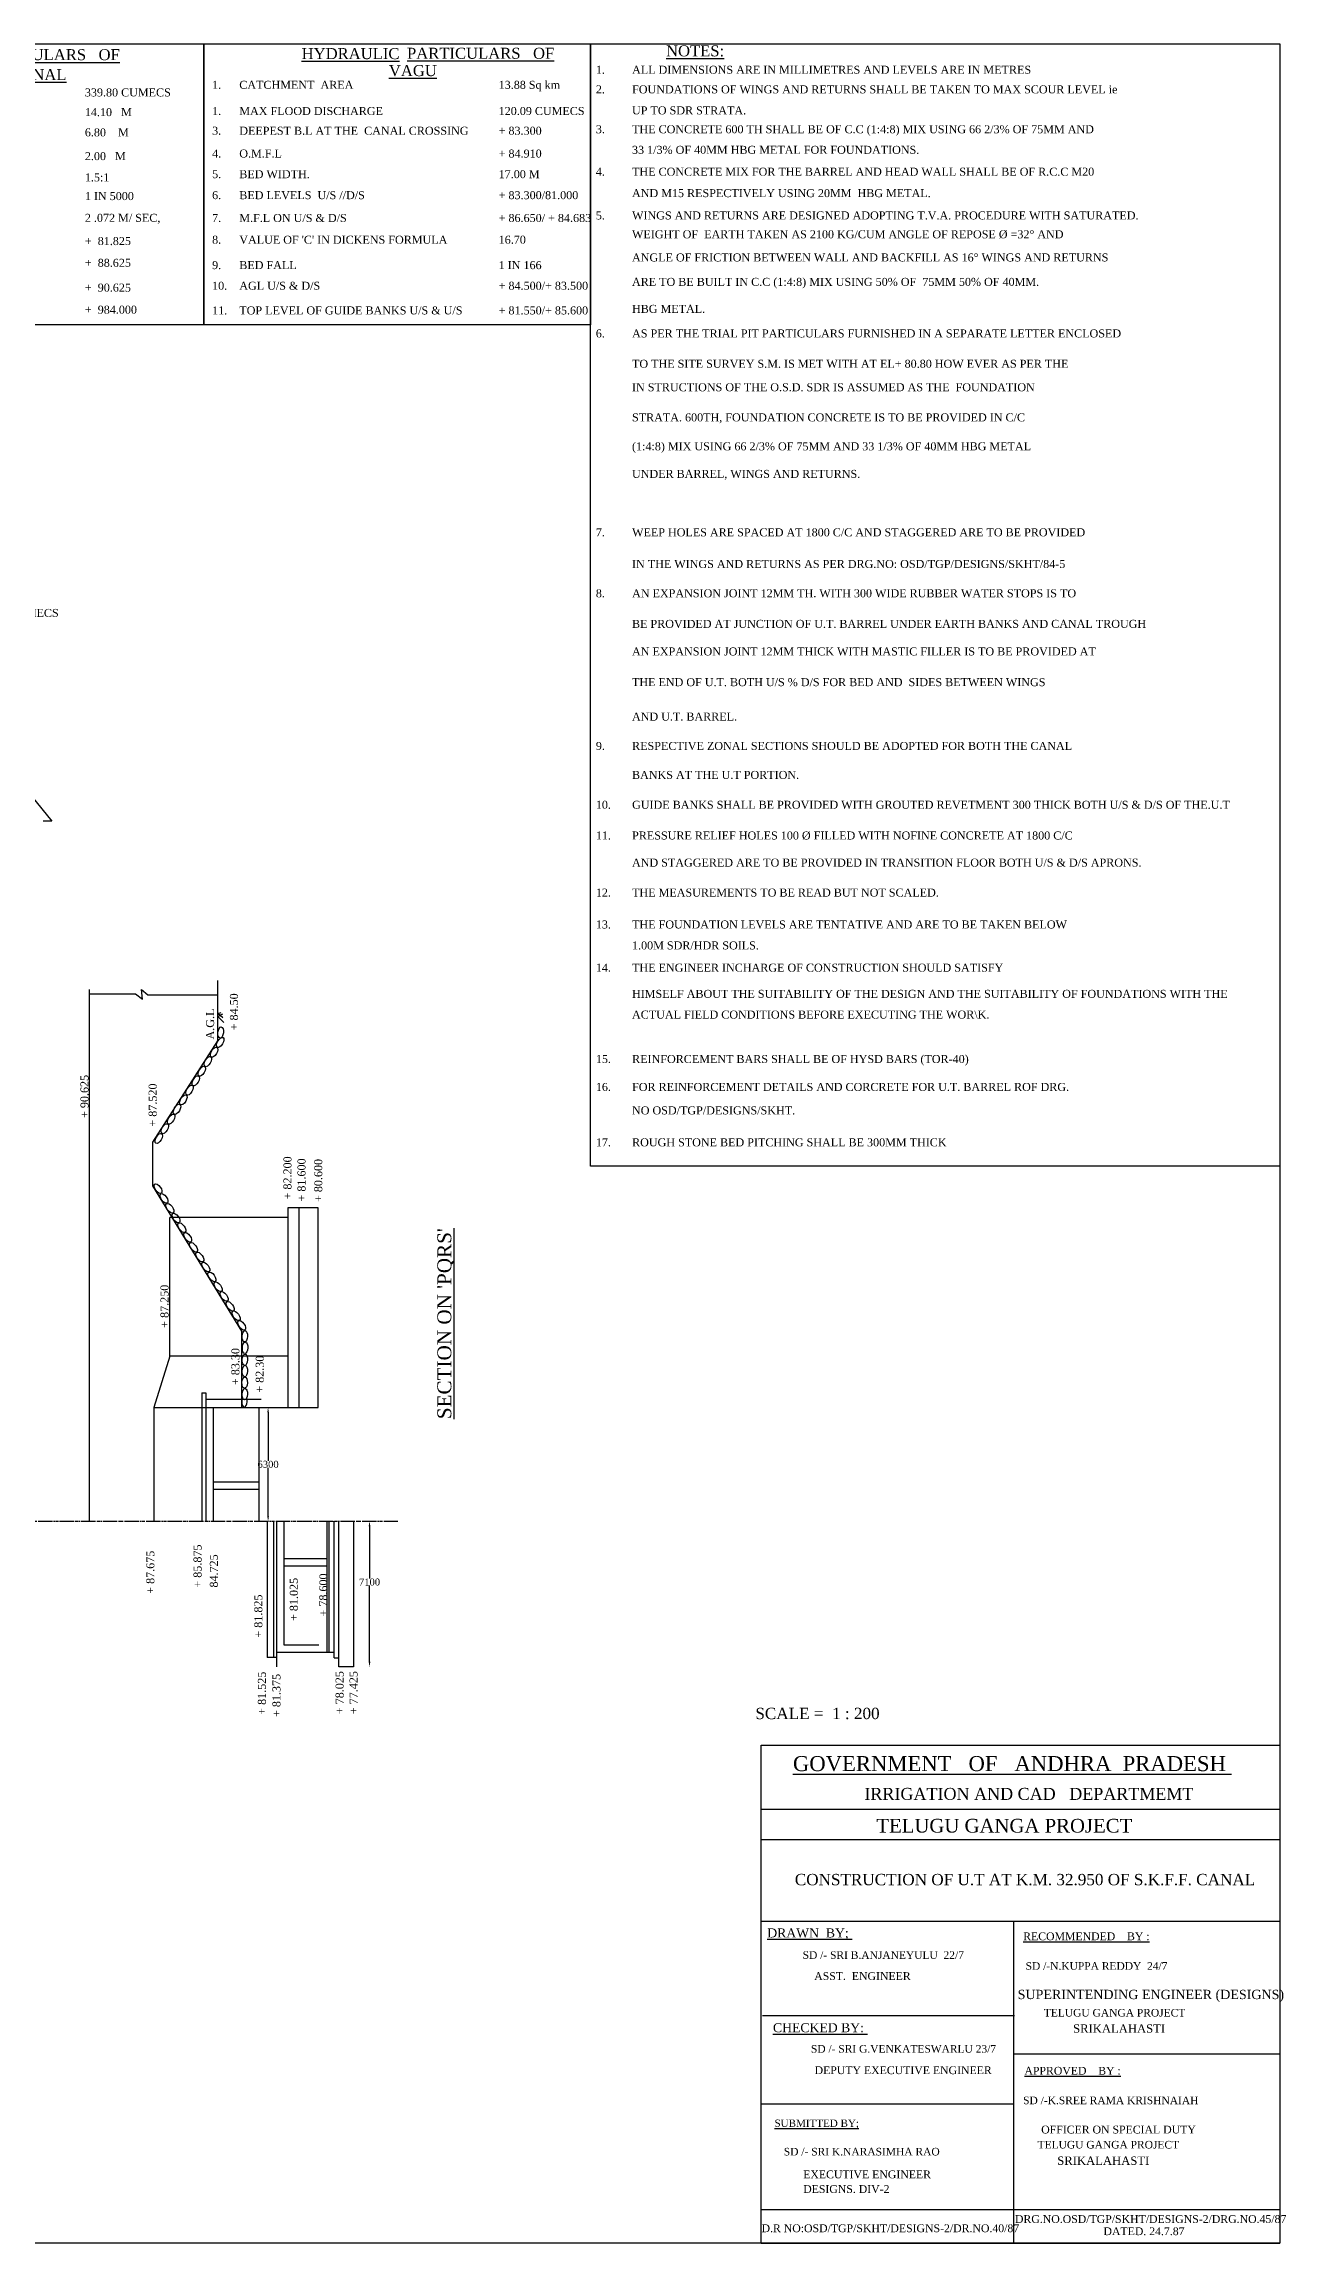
# Model space of a CAD drawing. Header units: millimetres. Extents: x 7935 to 194228, y 6997 to 116944.
# Drawn here: x 132120 to 194228, y 6997 to 116944 of the extents above; entities that cross this region are included whole.
import ezdxf

# ---------------------------------------------------------------- set-up
doc = ezdxf.new("R2010")
doc.units = ezdxf.units.MM
doc.header["$MEASUREMENT"] = 0
doc.linetypes.add('ACAD_ISO06W100', pattern=[36, 24, -3, 0, -3, 0, -3, 0, -3])
for name, color, linetype in [('DIM', 5, 'Continuous'), ('DWG.LINE', 10, 'Continuous'), ('HATCH', 2, 'Continuous'), ('TEXT', 7, 'Continuous')]:
    doc.layers.add(name, color=color, linetype=linetype)
doc.layers.add('DO LINE', color=3, linetype='Continuous', plot=False)
doc.layers.add('TITLE', color=7, linetype='Continuous', lineweight=30)
doc.styles.get("Standard").update_dxf_attribs({"font": 'TIMES.TTF', "height": 350})
doc.dimstyles.get("Standard").update_dxf_attribs({"dimtxt": 350, "dimasz": 250, "dimexe": 0.18, "dimexo": 0.0625, "dimgap": 0.09, "dimtad": 0, "dimtih": 1, "dimtoh": 1, "dimdec": 0, "dimzin": 0, "dimdsep": 46, "dimtxsty": 'Standard', "dimcen": 300, "dimclrd": 5, "dimclre": 5, "dimclrt": 4, "dimadec": 0, "dimazin": 0, "dimtfac": 1, "dimtdec": 0, "dimtofl": 0, "dimtmove": 0, "dimatfit": 3, "dimfxl": 5, "dimfxlon": 1, "dimtolj": 1, "dimtzin": 0, "dimarcsym": 0})

# ---------------------------------------------------------------- blocks, each defined once
blk = doc.blocks.new('*D78')
at = {"layer": 'Defpoints', "color": 0, "ltscale": 0.2}
for p in [(147593, 43083), (148399, 43083), (147593, 35807)]:
    blk.add_point(p, dxfattribs=at)
at = {"layer": 'DIM', "color": 5, "lineweight": -2, "ltscale": 0.2}
for p, q in [((148394, 43083), (148399, 43083)), ((148399, 42833), (148399, 40222)), ((148399, 36057), (148399, 39865)), ((148394, 35807), (148399, 35807))]:
    blk.add_line(p, q, dxfattribs=at)
at = {"layer": 'DIM', "color": 5, "ltscale": 0.2}
for points in [[(148357, 42833), (148441, 42833), (148399, 43083)], [(148357, 36057), (148441, 36057), (148399, 35807)]]:
    blk.add_solid(points, dxfattribs=at)
at = {"layer": 'DIM', "color": 4, "ltscale": 0.2, "insert": (148399, 40043), "char_height": 350, "attachment_point": 5}
blk.add_mtext('\\A1;7100', dxfattribs=at)
blk = doc.blocks.new('*D79')
at = {"layer": 'Defpoints', "color": 0, "ltscale": 0.2}
for p in [(143327, 48772), (143344, 48772), (143273, 43083)]:
    blk.add_point(p, dxfattribs=at)
at = {"layer": 'DIM', "color": 5, "lineweight": -2, "ltscale": 0.2}
for p, q in [((143332, 48772), (143327, 48772)), ((143327, 48522), (143327, 46106)), ((143327, 43333), (143327, 45749)), ((143322, 43083), (143328, 43083))]:
    blk.add_line(p, q, dxfattribs=at)
at = {"layer": 'DIM', "color": 5, "ltscale": 0.2}
for points in [[(143286, 48522), (143369, 48522), (143327, 48772)], [(143286, 43333), (143369, 43333), (143327, 43083)]]:
    blk.add_solid(points, dxfattribs=at)
at = {"layer": 'DIM', "color": 4, "ltscale": 0.2, "insert": (143327, 45928), "char_height": 350, "attachment_point": 5}
blk.add_mtext('\\A1;6300', dxfattribs=at)

msp = doc.modelspace()

# ---------------------------------------------------------------- linework, layer by layer
at = {"layer": 'DO LINE', "ltscale": 0.2}
for p, q in [((145828.7, 58745.9), (144309.2, 58745.9)), ((144309.2, 58745.9), (144309.2, 48772.4)), ((144875.6, 48772.4), (144875.6, 58745.9)), ((145828.7, 48772.4), (145828.7, 58745.9))]:
    msp.add_line(p, q, dxfattribs=at)
for points in [[(144309.2, 58273.3), (138410.4, 58273.3)], [(138410.4, 51345), (138410.4, 58273.3)], [(144309.2, 51345), (142068.2, 51345)], [(140007.7, 49496), (140007.7, 43082.6)], [(140007.7, 49496), (140213.8, 49496)], [(140213.8, 49496), (140213.8, 43082.6)], [(140213.8, 49187), (142978.8, 49187)]]:
    msp.add_lwpolyline(points, dxfattribs=at)
at = {"layer": 'DO LINE', "linetype": 'ACAD_ISO06W100', "ltscale": 30}
msp.add_lwpolyline([(10829.3, 43082.6), (149818.5, 43082.6)], dxfattribs=at)
at = {"layer": 'DWG.LINE', "ltscale": 0.2}
for p, q in [((143273.5, 43082.6), (143273.5, 36271.5)), ((143593.4, 43082.6), (143593.4, 36271.5)), ((143753.4, 43082.6), (143753.4, 35806.8)), ((144113.3, 43082.6), (144113.3, 36911.6)), ((146288.7, 36527.3), (146288.7, 43082.6)), ((146387.3, 36527.3), (146387.3, 43082.6)), ((146634, 36248.6), (146634, 43082.6)), ((146860, 35806.8), (146860, 43082.6)), ((147592.7, 43082.6), (147592.7, 35806.8)), ((147592.7, 35806.8), (146860, 35806.8))]:
    msp.add_line(p, q, dxfattribs=at)
for points in [[(122801.3, 116944), (140108.2, 116944), (140108.2, 102903.4), (122801.3, 102903.4)], [(140108.2, 116944), (159444.7, 116944), (159444.7, 102903.4), (140108.2, 102903.4)]]:
    msp.add_lwpolyline(points, close=True, dxfattribs=at)
for points in [[(134391.2, 43082.6), (134391.2, 69677.4)], [(134391.2, 69448.4), (136697.7, 69448.4), (137053.6, 69194.5), (136990.1, 69664.2), (137307.8, 69410.3), (140809.3, 69410.3)], [(142019.3, 48772.4), (142019.3, 52582.3), (137561.2, 59848.4), (137561.2, 62035.5), (140809.3, 67101.8), (140809.3, 70112.2)], [(142068.2, 51345), (138410.4, 51345), (137611.5, 48772.4)], [(137611.5, 48772.4), (145828.7, 48772.4)], [(137611.5, 48772.4), (137611.5, 43082.6)], [(140574.4, 48772.4), (140574.4, 43082.6)], [(142867, 48772.4), (142867, 43082.6)], [(140574.4, 45053.8), (142867, 45053.8)], [(140574.4, 44693.6), (142867, 44693.6)], [(144113.3, 41222.9), (146288.7, 41222.9)], [(144113.3, 40857.5), (146288.7, 40857.5)], [(146634, 36527.3), (143753.4, 36527.3)], [(144113.3, 36911.6), (145861.7, 36911.6)], [(143753.4, 36271.5), (143273.5, 36271.5)], [(146634, 36248.6), (146860, 36248.6)]]:
    msp.add_lwpolyline(points, dxfattribs=at)
at = {"layer": 'HATCH', "ltscale": 0.2}
for points in [[(141065.9, 68250.9), (140809.3, 68476.2), (140983.4, 68526.9)], [(141119.9, 68022.5), (140809.3, 68320.7), (141059.6, 68450.8)]]:
    msp.add_lwpolyline(points, dxfattribs=at)
for centre, major_axis in [((140934.4, 67019.4), (142.9, 244.1)), ((140954.6, 67518.7), (31.5, 281)), ((140317.7, 66063.6), (142.9, 244.1)), ((140625.8, 66536.5), (142.9, 244.1)), ((139401.4, 64632), (142.9, 244.1)), ((139709.9, 65107), (142.9, 244.1)), ((140009.2, 65584.4), (142.9, 244.1)), ((138771.3, 63680.4), (142.9, 244.1)), ((139088.7, 64150.2), (142.9, 244.1)), ((138167.8, 62710), (142.9, 244.1)), ((138481, 63189.6), (142.9, 244.1)), ((137859.6, 62223.7), (142.9, 244.1)), ((137823.5, 59710.2), (-167.1, 228.2)), ((138124.7, 59223.5), (-167.1, 228.2)), ((138412.7, 58736.8), (-167.1, 228.2)), ((138723.1, 58243.1), (-167.1, 228.2)), ((139015.5, 57760.8), (-167.1, 228.2)), ((139308.1, 57281), (-167.1, 228.2)), ((139600.5, 56781), (-167.1, 228.2)), ((139915.6, 56296.9), (-167.1, 228.2)), ((140216.8, 55792.5), (-167.1, 228.2)), ((140518.4, 55299.5), (-167.1, 228.2)), ((140828.9, 54807.1), (-167.1, 228.2)), ((141130.1, 54324.8), (-167.1, 228.2)), ((141432.6, 53828.5), (-167.1, 228.2)), ((141730.1, 53354.4), (-167.1, 228.2)), ((142006.4, 52880.3), (-167.1, 228.2)), ((142162.6, 52332.1), (11, 282.6)), ((142176.7, 51751.8), (11, 282.6)), ((142162.6, 51157.4), (11, 282.6)), ((142162.6, 50588.7), (11, 282.6)), ((142155.5, 50008.5), (11, 282.6)), ((142162.6, 49435.3), (11, 282.6))]:
    msp.add_ellipse(centre, major_axis=major_axis, ratio=0.4863239, dxfattribs=at)
msp.add_ellipse((142148.4, 49074.4), major_axis=(11, 282.6), ratio=0.4863239, start_param=0.87767595, end_param=5.4044426, dxfattribs=at)
at = {"layer": 'TITLE'}
msp.add_line((167990.6, 31881.9), (193910.6, 31881.9), dxfattribs=at)
at = {"layer": 'TITLE', "lineweight": 30}
for p, q in [((193910.6, 31881.9), (193910.6, 6996.8)), ((167990.6, 28691.9), (193910.6, 28691.9)), ((167990.6, 27171.9), (193910.6, 27171.9)), ((167990.6, 23088), (193910.6, 23088)), ((168044.6, 18370.8), (180651.4, 18370.8)), ((180597.4, 16453.8), (193910.6, 16453.8)), ((167990.6, 13961.2), (180597.4, 13961.2)), ((193910.6, 8652.7), (167990.6, 8652.7)), ((167990.6, 6996.8), (193910.6, 6996.8))]:
    msp.add_line(p, q, dxfattribs=at)
at = {"layer": 'TITLE', "ltscale": 0.2}
for points in [[(7935.4, 116944), (193910.6, 116944), (193910.6, 6996.8), (7935.4, 6996.8)], [(159444.7, 116944), (193910.6, 116944), (193910.6, 60830.3), (159444.7, 60830.3)]]:
    msp.add_lwpolyline(points, close=True, dxfattribs=at)
at = {"layer": 'TITLE'}
msp.add_lwpolyline([(167990.6, 6996.8), (167990.6, 31881.9)], dxfattribs=at)
at = {"layer": 'TITLE', "lineweight": 30}
msp.add_lwpolyline([(180597.4, 23088), (180597.4, 6996.8)], dxfattribs=at)

# ---------------------------------------------------------------- texts
at = {"layer": 'TEXT', "ltscale": 0.2}
for s, height, p in [('%%UPARTICULARS   OF', 550, (128548.5, 116134.8)), ('%%UHYDRAULIC', 550, (145004.8, 116188.7)), ('%%UPARTICULARS   OF', 550, (150273.9, 116204.9)), ('%%UNOTES:', 550, (163226.2, 116324.9)), ('%%US.K.F.F. CANAL', 550, (127361, 115139.6)), ('%%UVAGU', 550, (149366.3, 115338.7)), ('1.         ALL DIMENSIONS ARE IN MILLIMETRES AND LEVELS ARE IN METRES', 400, (159715.9, 115455.8)), ('339.80 CUMECS', 400, (134164.5, 114322.4)), ('1.      CATCHMENT  AREA', 400, (140527.6, 114701.8)), ('13.88 Sq km', 400, (154855.8, 114701.8)), ('2.         FOUNDATIONS OF WINGS AND RETURNS SHALL BE TAKEN TO MAX SCOUR LEVEL ie ', 400, (159715.9, 114473.9)), ('14.10   M', 400, (134164.5, 113336.3)), ('1.      MAX FLOOD DISCHARGE', 400, (140527.6, 113392.7)), ('120.09 CUMECS', 400, (154855.8, 113392.7)), ('UP TO SDR STRATA.', 400, (161524.2, 113423.7)), ('6.80    M', 400, (134164.5, 112324.9)), ('3.      DEEPEST B.L AT THE  CANAL CROSSING', 400, (140527.6, 112407.2)), ('+ 83.300', 400, (154855.8, 112407.2)), ('3.         THE CONCRETE 600 TH SHALL BE OF C.C (1:4:8) MIX USING 66 2/3%%% OF 75MM AND', 400, (159715.9, 112480.6)), ('2.00   M', 400, (134164.5, 111136.5)), ('4.      O.M.F.L', 400, (140527.6, 111265.8)), ('+ 84.910', 400, (154855.8, 111265.8)), ('33 1/3%%% OF 40MM HBG METAL FOR FOUNDATIONS.', 400, (161524.2, 111451.8)), ('1.5:1', 400, (134164.5, 110074.5)), ('5.      BED WIDTH.', 400, (140527.6, 110234.8)), ('17.00 M', 400, (154855.8, 110234.8)), ('4.         THE CONCRETE MIX FOR THE BARREL AND HEAD WALL SHALL BE OF R.C.C M20', 400, (159715.9, 110358.6)), ('1 IN 5000', 400, (134164.5, 109139)), ('6.      BED LEVELS  U/S //D/S', 400, (140527.6, 109185.3)), ('+ 83.300/81.000', 400, (154855.8, 109185.3)), ('AND M15 RESPECTIVELY USING 20MM  HBG METAL.', 400, (161524.2, 109287)), ('2 .072 M/ SEC,', 400, (134164.5, 108051.8)), ('7.      M.F.L ON U/S & D/S', 400, (140527.6, 108043.9)), ('+ 86.650/ + 84.683', 400, (154855.8, 108043.9)), ('5.         WINGS AND RETURNS ARE DESIGNED ADOPTING T.V.A. PROCEDURE WITH SATURATED.', 400, (159715.9, 108172.4)), ('+  81.825', 400, (134164.5, 106890.9)), ("8.      VALUE OF 'C' IN DICKENS FORMULA", 400, (140527.6, 106957.6)), ('16.70', 400, (154855.8, 106957.6)), ('WEIGHT OF  EARTH TAKEN AS 2100 KG/CUM ANGLE OF REPOSE %%C =32° AND', 400, (161524.2, 107229.3)), ('+  88.625', 400, (134164.5, 105802.5)), ('9.      BED FALL', 400, (140527.6, 105687.3)), ('1 IN 166', 400, (154855.8, 105687.3)), ('ANGLE OF FRICTION BETWEEN WALL AND BACKFILL AS 16° WINGS AND RETURNS', 400, (161524.2, 106071.9)), ('+  90.625', 400, (134164.5, 104562.9)), ('10.    AGL U/S & D/S', 400, (140527.6, 104656.3)), ('+ 84.500/+ 83.500', 400, (154855.8, 104656.3)), ('ARE TO BE BUILT IN C.C (1:4:8) MIX USING 50%%% OF  75MM 50%%% OF 40MM.', 400, (161524.2, 104850.2)), ('+  984.000', 400, (134164.5, 103459.3)), ('11.    TOP LEVEL OF GUIDE BANKS U/S & U/S ', 400, (140527.6, 103422.8)), ('+ 81.550/+ 85.600', 400, (154855.8, 103422.8)), ('HBG METAL.', 400, (161524.2, 103499.9)), ('6.         AS PER THE TRIAL PIT PARTICULARS FURNISHED IN A SEPARATE LETTER ENCLOSED', 400, (159715.9, 102272.5)), ('TO THE SITE SURVEY S.M. IS MET WITH AT EL+ 80.80 HOW EVER AS PER THE', 400, (161524.2, 100756.4)), ('IN STRUCTIONS OF THE O.S.D. SDR IS ASSUMED AS THE  FOUNDATION', 400, (161524.2, 99581.2)), ('STRATA. 600TH, FOUNDATION CONCRETE IS TO BE PROVIDED IN C/C', 400, (161524.2, 98074.5)), ('(1:4:8) MIX USING 66 2/3%%% OF 75MM AND 33 1/3%%% OF 40MM HBG METAL', 400, (161524.2, 96628)), ('UNDER BARREL, WINGS AND RETURNS.', 400, (161524.2, 95250.1)), ('7.         WEEP HOLES ARE SPACED AT 1800 C/C AND STAGGERED ARE TO BE PROVIDED', 400, (159715.9, 92327)), ('IN THE WINGS AND RETURNS AS PER DRG.NO: OSD/TGP/DESIGNS/SKHT/84-5', 400, (161524.2, 90745.5)), ('8.         AN EXPANSION JOINT 12MM TH. WITH 300 WIDE RUBBER WATER STOPS IS TO', 400, (159715.9, 89279.7)), ('Q=120.09 CUMECS', 400, (127782.1, 88298.7)), ('BE PROVIDED AT JUNCTION OF U.T. BARREL UNDER EARTH BANKS AND CANAL TROUGH', 400, (161524.2, 87751.2)), ('AN EXPANSION JOINT 12MM THICK WITH MASTIC FILLER IS TO BE PROVIDED AT', 400, (161524.2, 86373.3)), ('THE END OF U.T. BOTH U/S %%% D/S FOR BED AND  SIDES BETWEEN WINGS', 400, (161524.2, 84836.4)), ('AND U.T. BARREL.', 400, (161524.2, 83114)), ('9.         RESPECTIVE ZONAL SECTIONS SHOULD BE ADOPTED FOR BOTH THE CANAL', 400, (159715.9, 81648.3)), ('BANKS AT THE U.T PORTION.', 400, (161524.2, 80199.2)), ('10.       GUIDE BANKS SHALL BE PROVIDED WITH GROUTED REVETMENT 300 THICK BOTH U/S & D/S OF THE.U.T', 400, (159715.9, 78707)), ('11.       PRESSURE RELIEF HOLES 100 %%C FILLED WITH NOFINE CONCRETE AT 1800 C/C', 400, (159715.9, 77170.1)), ('AND STAGGERED ARE TO BE PROVIDED IN TRANSITION FLOOR BOTH U/S & D/S APRONS.', 400, (161524.2, 75814.2)), ('12.       THE MEASUREMENTS TO BE READ BUT NOT SCALED.', 400, (159715.9, 74315.9)), ('13.       THE FOUNDATION LEVELS ARE TENTATIVE AND ARE TO BE TAKEN BELOW', 400, (159715.9, 72721.6)), ('1.00M SDR/HDR SOILS.', 400, (161524.2, 71674.2)), ('14.       THE ENGINEER INCHARGE OF CONSTRUCTION SHOULD SATISFY', 400, (159715.9, 70561.7)), ('HIMSELF ABOUT THE SUITABILITY OF THE DESIGN AND THE SUITABILITY OF FOUNDATIONS WITH THE', 400, (161524.2, 69253)), ('ACTUAL FIELD CONDITIONS BEFORE EXECUTING THE WOR\\K.', 400, (161524.2, 68216.2)), ('15.       REINFORCEMENT BARS SHALL BE OF HYSD BARS (TOR-40)', 400, (159715.9, 65995.3)), ('16.       FOR REINFORCEMENT DETAILS AND CORCRETE FOR U.T. BARREL ROF DRG.', 400, (159715.9, 64598)), ('NO OSD/TGP/DESIGNS/SKHT.', 400, (161524.2, 63425.2)), ('17.       ROUGH STONE BED PITCHING SHALL BE 300MM THICK', 400, (159715.9, 61828.2))]:
    msp.add_text(s, height=height, dxfattribs=at).set_placement(p)
for s, p in [('+ 84.50', (141818.3, 67628.5)), ('A.G.L', (140626.3, 67172.8)), ('+ 90.625', (134345.5, 63247.9)), ('+ 87.520', (137755.7, 62817.5)), ('+ 82.200', (144495.7, 59174.3)), ('+ 81.600', (145197.8, 59071.9)), ('+ 80.600', (146034.5, 59045.3)), ('+ 87.250', (138347.3, 52756.9)), ('+ 83.30', (141890.6, 49892.9)), ('+ 82.30', (143107.7, 49513)), ('+ 85.875', (139998.8, 39767.4)), ('+ 87.675', (137636.9, 39458.5)), ('84.725', (140814.2, 39767.4)), ('+ 81.025', (144811.4, 38099.3)), ('+ 78.600', (146284.1, 38321)), ('+ 81.825', (143035.5, 37267.8)), ('+ 81.525', (143216, 33409.4)), ('+ 81.375', (143945.2, 33299)), ('+ 78.025', (147101.4, 33438.4)), ('+ 77.425', (147798.9, 33438.4))]:
    msp.add_text(s, height=400, rotation=90, dxfattribs=at).set_placement(p)
at = {"layer": 'TITLE', "ltscale": 0.2}
msp.add_text("%%USECTION ON 'PQRS'", height=700, rotation=90, dxfattribs=at).set_placement((152488.5, 48185.9))
at = {"layer": 'TITLE', "lineweight": 30}
for s, height, p in [('SCALE =  1 : 200', 566.758, (167692.1, 33190.5)), ('%%UGOVERNMENT   OF   ANDHRA  PRADESH ', 749.918, (169572.9, 30592.3)), ('IRRIGATION AND CAD   DEPARTMEMT ', 596.948, (173144.5, 29154.8)), ('TELUGU GANGA PROJECT', 686.703, (173744.9, 27517.5)), ('CONSTRUCTION OF U.T AT K.M. 32.950 OF S.K.F.F. CANAL', 566.758, (169665.4, 24885.3)), ('%%UDRAWN  BY; ', 453.439, (168288.4, 22273)), ('%%URECOMMENDED    BY :', 389.131, (181085.3, 22137.1)), ('SD /- SRI B.ANJANEYULU  22/7', 379.848, (170057, 21204)), ('SD /-N.KUPPA REDDY  24/7', 379.848, (181206.5, 20659.6)), ('ASST.  ENGINEER', 389.675, (170636.1, 20149.8)), ('SUPERINTENDING ENGINEER (DESIGNS)', 464.293, (180808.9, 19192.8)), ('TELUGU GANGA PROJECT', 379.848, (182116.9, 18320.4)), ('%%UCHECKED BY: ', 453.439, (168574.1, 17535.4)), ('SRIKALAHASTI', 418.559, (183581, 17510)), ('SD /- SRI G.VENKATESWARLU 23/7', 379.848, (170471.4, 16513.8)), ('DEPUTY EXECUTIVE ENGINEER', 389.675, (170653.1, 15441.6)), ('%%UAPPROVED    BY :', 389.131, (181147.6, 15415.7)), ('SD /-K.SREE RAMA KRISHNAIAH', 379.848, (181081.8, 13938.2)), ('%%USUBMITTED BY;', 366.241, (168648.6, 12803.5)), ('TELUGU GANGA PROJECT', 379.848, (181805.3, 11723.5)), ('OFFICER ON SPECIAL DUTY', 389.675, (181985.6, 12474.3)), ('SD /- SRI K.NARASIMHA RAO', 379.848, (169115.6, 11375.3)), ('SRIKALAHASTI', 418.559, (182789.6, 10903.8)), ('EXECUTIVE ENGINEER', 389.675, (170083.6, 10233.8)), ('DESIGNS. DIV-2', 389.675, (170083.6, 9501.2)), ('D.R NO:OSD/TGP/SKHT/DESIGNS-2/DR.NO.40/87', 389.675, (168001.4, 7538.7)), ('DRG.NO.OSD/TGP/SKHT/DESIGNS-2/DRG.NO.45/87', 389.675, (180674.4, 8001.2)), ('DATED. 24.7.87', 389.675, (185099.3, 7389.9))]:
    msp.add_text(s, height=height, dxfattribs=at).set_placement(p)

# ---------------------------------------------------------------- dimensions: what is measured, and where the dimension line sits
at = {"layer": 'DIM', "ltscale": 0.2}
dim = msp.add_linear_dim(base=(143327.4, 48772.4), p1=(143273.5, 43082.6), p2=(143344.4, 48772.4), angle=90, text='6300', dimstyle='Standard', dxfattribs=at)
dim.commit()
dim.dimension.update_dxf_attribs({"geometry": '*D79', "text_midpoint": (143327.4, 45927.5)})
dim = msp.add_linear_dim(base=(148399, 43082.6), p1=(147592.7, 35806.8), p2=(147592.7, 43082.6), angle=90, text='7100', dimstyle='Standard', dxfattribs=at)
dim.commit()
dim.dimension.update_dxf_attribs({"geometry": '*D78', "text_midpoint": (148399, 40043.3), "dimtype": 160})

# ---------------------------------------------------------------- leaders
msp.add_leader([(126253.8, 85767.6), (132511.9, 78090), (132076.5, 78090)], dimstyle='Standard', override={"dimgap": 0.09, "dimtad": 0}, dxfattribs=at)

doc.saveas('drawing.dxf')
